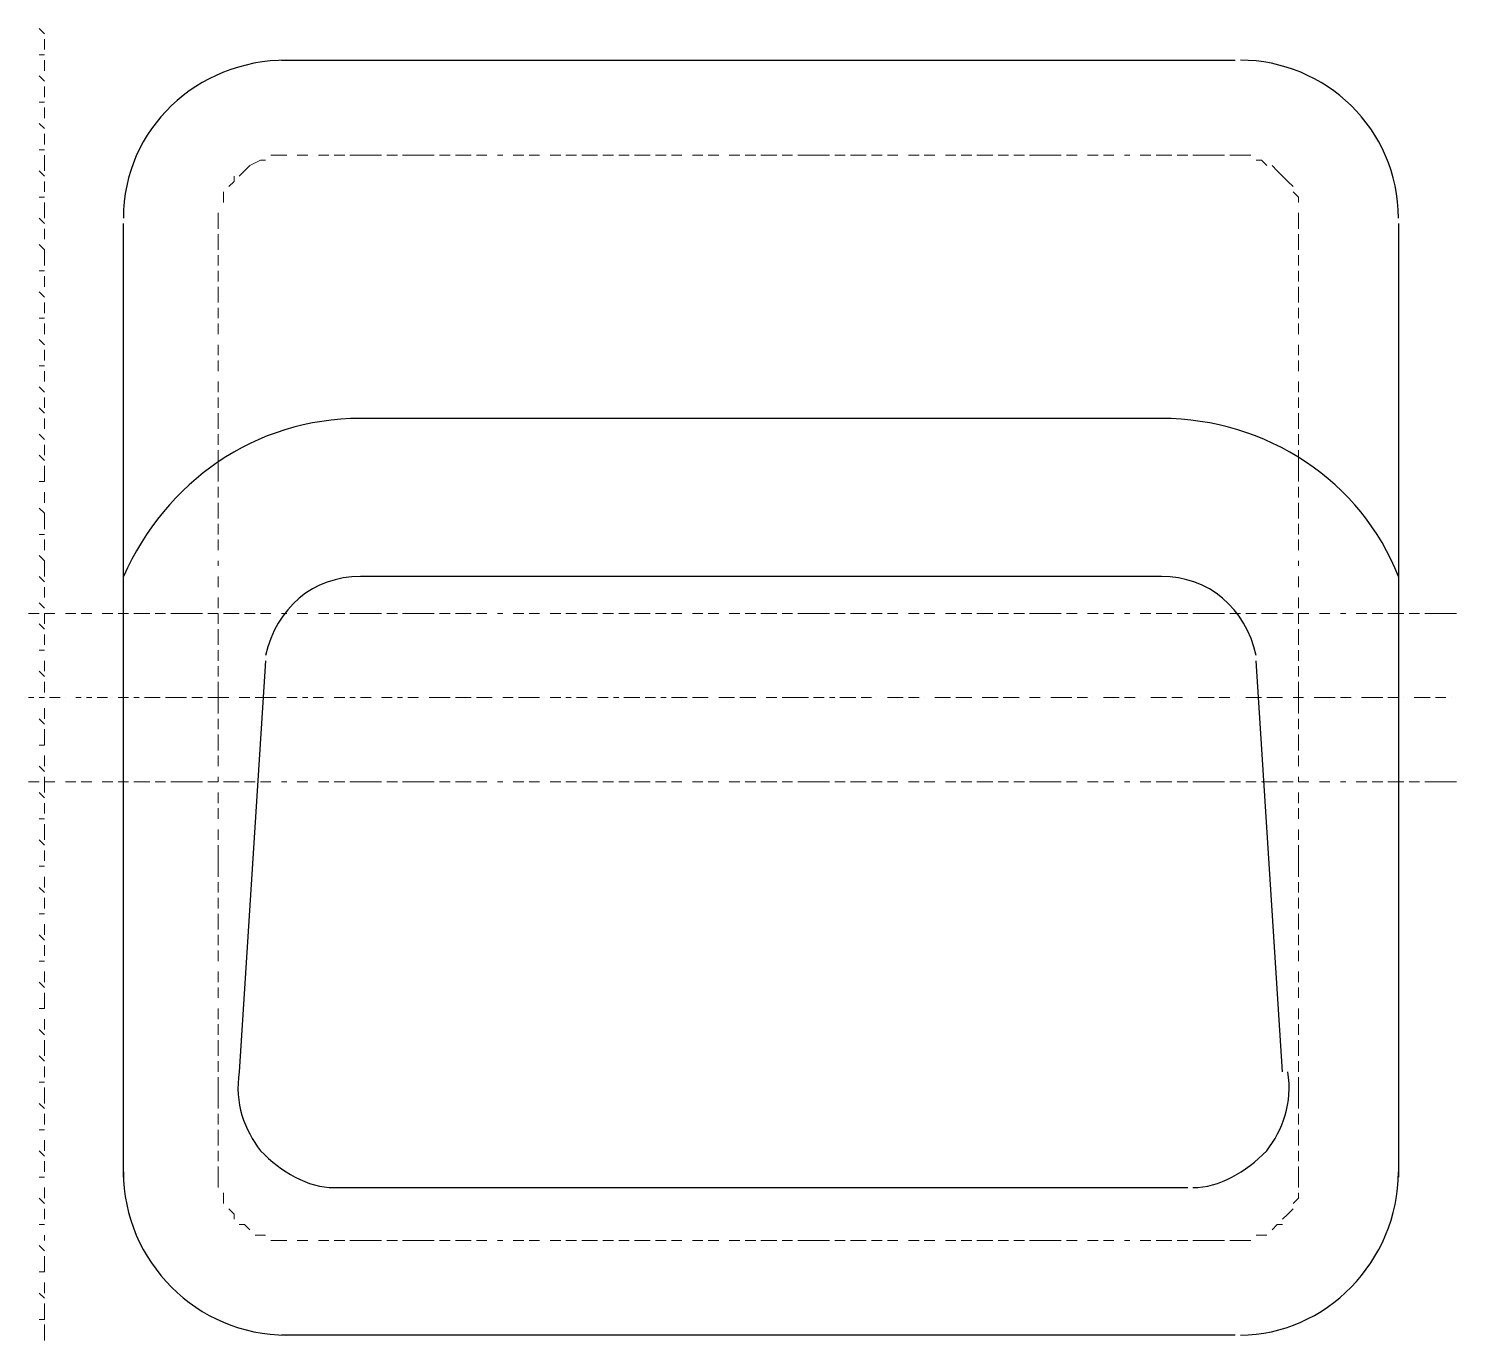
# Model space of a CAD drawing. Header units: millimetres. Extents: x 2928 to 3112, y 1220 to 1280.
# Drawn here: x 3098.102 to 3098.998, y 1261.583 to 1262.407 of the extents above; entities that cross this region are included whole.
import ezdxf

# ---------------------------------------------------------------- set-up
doc = ezdxf.new("R2010")
doc.units = ezdxf.units.MM

msp = doc.modelspace()

# ---------------------------------------------------------------- linework, layer by layer
at = {"color": 252, "linetype": 'Continuous', "lineweight": 5, "true_color": 0x989898}
for points in [[(3098.11193, 1262.40375), (3098.10862, 1262.40706), (3098.10862, 1262.40706)], [(3098.11193, 1262.40044), (3098.11193, 1262.39383), (3098.11193, 1262.39383)], [(3098.11193, 1262.39052), (3098.10862, 1262.39052), (3098.10862, 1262.39052)], [(3098.11193, 1262.38721), (3098.11193, 1262.3806), (3098.11193, 1262.3806)], [(3098.11193, 1262.37398), (3098.10862, 1262.37729), (3098.10862, 1262.37729)], [(3098.11193, 1262.37067), (3098.11193, 1262.36406), (3098.11193, 1262.36406)], [(3098.11193, 1262.36075), (3098.10862, 1262.36075), (3098.10862, 1262.36075)], [(3098.11193, 1262.35744), (3098.11193, 1262.35082), (3098.11193, 1262.35082)], [(3098.11193, 1262.34421), (3098.10862, 1262.34752), (3098.10862, 1262.34752)], [(3098.11193, 1262.3409), (3098.11193, 1262.33428), (3098.11193, 1262.33428)], [(3098.11193, 1262.33098), (3098.10862, 1262.33098), (3098.10862, 1262.33098)], [(3098.11193, 1262.32767), (3098.11193, 1262.31774), (3098.11193, 1262.31774)], [(3098.26078, 1262.32767), (3098.25417, 1262.32767), (3098.25417, 1262.32767)], [(3098.26078, 1262.32767), (3098.26409, 1262.32767), (3098.26409, 1262.32767)], [(3098.27071, 1262.32767), (3098.27732, 1262.32767), (3098.27732, 1262.32767)], [(3098.28394, 1262.32767), (3098.29056, 1262.32767), (3098.29056, 1262.32767)], [(3098.29386, 1262.32767), (3098.30048, 1262.32767), (3098.30048, 1262.32767)], [(3098.30379, 1262.32767), (3098.31371, 1262.32767), (3098.31371, 1262.32767)], [(3098.31371, 1262.32767), (3098.32364, 1262.32767), (3098.32364, 1262.32767)], [(3098.32694, 1262.32767), (3098.33356, 1262.32767), (3098.33356, 1262.32767)], [(3098.33687, 1262.32767), (3098.34679, 1262.32767), (3098.34679, 1262.32767)], [(3098.34679, 1262.32767), (3098.35672, 1262.32767), (3098.35672, 1262.32767)], [(3098.36002, 1262.32767), (3098.36664, 1262.32767), (3098.36664, 1262.32767)], [(3098.36995, 1262.32767), (3098.37987, 1262.32767), (3098.37987, 1262.32767)], [(3098.38318, 1262.32767), (3098.3898, 1262.32767), (3098.3898, 1262.32767)], [(3098.39641, 1262.32767), (3098.39972, 1262.32767), (3098.39972, 1262.32767)], [(3098.40634, 1262.32767), (3098.41295, 1262.32767), (3098.41295, 1262.32767)], [(3098.41626, 1262.32767), (3098.42288, 1262.32767), (3098.42288, 1262.32767)], [(3098.42949, 1262.32767), (3098.43611, 1262.32767), (3098.43611, 1262.32767)], [(3098.43942, 1262.32767), (3098.44603, 1262.32767), (3098.44603, 1262.32767)], [(3098.44934, 1262.32767), (3098.45926, 1262.32767), (3098.45926, 1262.32767)], [(3098.46257, 1262.32767), (3098.46919, 1262.32767), (3098.46919, 1262.32767)], [(3098.4725, 1262.32767), (3098.47911, 1262.32767), (3098.47911, 1262.32767)], [(3098.48242, 1262.32767), (3098.49234, 1262.32767), (3098.49234, 1262.32767)], [(3098.49565, 1262.32767), (3098.50227, 1262.32767), (3098.50227, 1262.32767)], [(3098.50557, 1262.32767), (3098.51219, 1262.32767), (3098.51219, 1262.32767)], [(3098.51881, 1262.32767), (3098.52542, 1262.32767), (3098.52542, 1262.32767)], [(3098.52873, 1262.32767), (3098.53535, 1262.32767), (3098.53535, 1262.32767)], [(3098.54196, 1262.32767), (3098.54858, 1262.32767), (3098.54858, 1262.32767)], [(3098.55189, 1262.32767), (3098.5585, 1262.32767), (3098.5585, 1262.32767)], [(3098.56181, 1262.32767), (3098.57173, 1262.32767), (3098.57173, 1262.32767)], [(3098.57504, 1262.32767), (3098.58166, 1262.32767), (3098.58166, 1262.32767)], [(3098.58497, 1262.32767), (3098.59489, 1262.32767), (3098.59489, 1262.32767)], [(3098.59489, 1262.32767), (3098.60481, 1262.32767), (3098.60481, 1262.32767)], [(3098.60812, 1262.32767), (3098.61474, 1262.32767), (3098.61474, 1262.32767)], [(3098.61805, 1262.32767), (3098.62797, 1262.32767), (3098.62797, 1262.32767)], [(3098.63128, 1262.32767), (3098.63789, 1262.32767), (3098.63789, 1262.32767)], [(3098.6412, 1262.32767), (3098.64782, 1262.32767), (3098.64782, 1262.32767)], [(3098.65443, 1262.32767), (3098.66105, 1262.32767), (3098.66105, 1262.32767)], [(3098.66436, 1262.32767), (3098.67097, 1262.32767), (3098.67097, 1262.32767)], [(3098.67759, 1262.32767), (3098.68421, 1262.32767), (3098.68421, 1262.32767)], [(3098.68751, 1262.32767), (3098.69413, 1262.32767), (3098.69413, 1262.32767)], [(3098.69744, 1262.32767), (3098.70736, 1262.32767), (3098.70736, 1262.32767)], [(3098.71067, 1262.32767), (3098.71729, 1262.32767), (3098.71729, 1262.32767)], [(3098.72059, 1262.32767), (3098.72721, 1262.32767), (3098.72721, 1262.32767)], [(3098.73052, 1262.32767), (3098.74044, 1262.32767), (3098.74044, 1262.32767)], [(3098.74044, 1262.32767), (3098.75037, 1262.32767), (3098.75037, 1262.32767)], [(3098.75367, 1262.32767), (3098.76029, 1262.32767), (3098.76029, 1262.32767)], [(3098.76691, 1262.32767), (3098.77352, 1262.32767), (3098.77352, 1262.32767)], [(3098.77683, 1262.32767), (3098.78344, 1262.32767), (3098.78344, 1262.32767)], [(3098.79006, 1262.32767), (3098.79337, 1262.32767), (3098.79337, 1262.32767)], [(3098.79998, 1262.32767), (3098.8066, 1262.32767), (3098.8066, 1262.32767)], [(3098.80991, 1262.32767), (3098.81983, 1262.32767), (3098.81983, 1262.32767)], [(3098.82314, 1262.32767), (3098.82976, 1262.32767), (3098.82976, 1262.32767)], [(3098.83306, 1262.32767), (3098.84299, 1262.32767), (3098.84299, 1262.32767)], [(3098.84299, 1262.32767), (3098.85291, 1262.32767), (3098.85291, 1262.32767)], [(3098.85622, 1262.32767), (3098.85953, 1262.32767), (3098.85953, 1262.32767)], [(3098.86945, 1262.32767), (3098.85953, 1262.32767), (3098.85953, 1262.32767)], [(3098.11193, 1262.31444), (3098.10862, 1262.31774), (3098.10862, 1262.31774)], [(3098.24094, 1262.32105), (3098.23763, 1262.31774), (3098.23432, 1262.31444)], [(3098.25086, 1262.32436), (3098.24755, 1262.32436), (3098.24094, 1262.32105)], [(3098.87938, 1262.32105), (3098.87607, 1262.32436), (3098.87276, 1262.32436)], [(3098.8893, 1262.31444), (3098.88599, 1262.31774), (3098.88268, 1262.32105)], [(3098.11193, 1262.31113), (3098.11193, 1262.30451), (3098.11193, 1262.30451)], [(3098.23101, 1262.31444), (3098.23101, 1262.31113), (3098.2277, 1262.30782)], [(3098.89592, 1262.30782), (3098.89261, 1262.31113), (3098.8893, 1262.31444)], [(3098.11193, 1262.3012), (3098.10862, 1262.3012), (3098.10862, 1262.3012)], [(3098.2244, 1262.30451), (3098.2244, 1262.3012), (3098.2244, 1262.2979)], [(3098.89922, 1262.2979), (3098.89922, 1262.3012), (3098.89592, 1262.30451)], [(3098.11193, 1262.2979), (3098.11193, 1262.28797), (3098.11193, 1262.28797)], [(3098.22109, 1262.29128), (3098.22109, 1262.28466), (3098.22109, 1262.28466)], [(3098.89922, 1262.28466), (3098.89922, 1262.29128), (3098.89922, 1262.29128)], [(3098.11193, 1262.28466), (3098.10862, 1262.28797), (3098.10862, 1262.28797)], [(3098.11193, 1262.28136), (3098.11193, 1262.27474), (3098.11193, 1262.27474)], [(3098.22109, 1262.28136), (3098.22109, 1262.28466), (3098.22109, 1262.28466)], [(3098.89922, 1262.28466), (3098.89922, 1262.28136), (3098.89922, 1262.28136)], [(3098.22109, 1262.26812), (3098.22109, 1262.27805), (3098.22109, 1262.27805)], [(3098.89922, 1262.27805), (3098.89922, 1262.26812), (3098.89922, 1262.26812)], [(3098.11193, 1262.26812), (3098.10862, 1262.27143), (3098.10862, 1262.27143)], [(3098.11193, 1262.26812), (3098.11193, 1262.2582), (3098.11193, 1262.2582)], [(3098.22109, 1262.2582), (3098.22109, 1262.26482), (3098.22109, 1262.26482)], [(3098.89922, 1262.26482), (3098.89922, 1262.2582), (3098.89922, 1262.2582)], [(3098.11193, 1262.25489), (3098.10862, 1262.25489), (3098.10862, 1262.25489)], [(3098.22109, 1262.24828), (3098.22109, 1262.25489), (3098.22109, 1262.25489)], [(3098.89922, 1262.25489), (3098.89922, 1262.24828), (3098.89922, 1262.24828)], [(3098.11193, 1262.25158), (3098.11193, 1262.24497), (3098.11193, 1262.24497)], [(3098.22109, 1262.23504), (3098.22109, 1262.24497), (3098.22109, 1262.24497)], [(3098.89922, 1262.24497), (3098.89922, 1262.23504), (3098.89922, 1262.23504)], [(3098.11193, 1262.23835), (3098.10862, 1262.24166), (3098.10862, 1262.24166)], [(3098.11193, 1262.23504), (3098.11193, 1262.22843), (3098.11193, 1262.22843)], [(3098.22109, 1262.22512), (3098.22109, 1262.23174), (3098.22109, 1262.23174)], [(3098.89922, 1262.23174), (3098.89922, 1262.22512), (3098.89922, 1262.22512)], [(3098.11193, 1262.22512), (3098.10862, 1262.22512), (3098.10862, 1262.22512)], [(3098.11193, 1262.22181), (3098.11193, 1262.2152), (3098.11193, 1262.2152)], [(3098.22109, 1262.2152), (3098.22109, 1262.22181), (3098.22109, 1262.22181)], [(3098.89922, 1262.22181), (3098.89922, 1262.2152), (3098.89922, 1262.2152)], [(3098.11193, 1262.20858), (3098.10862, 1262.21189), (3098.10862, 1262.21189)], [(3098.11193, 1262.20527), (3098.11193, 1262.19866), (3098.11193, 1262.19866)], [(3098.22109, 1262.20197), (3098.22109, 1262.20858), (3098.22109, 1262.20858)], [(3098.89922, 1262.20858), (3098.89922, 1262.20197), (3098.89922, 1262.20197)], [(3098.11193, 1262.19535), (3098.10862, 1262.19535), (3098.10862, 1262.19535)], [(3098.11193, 1262.19204), (3098.11193, 1262.18543), (3098.11193, 1262.18543)], [(3098.22109, 1262.19204), (3098.22109, 1262.19866), (3098.22109, 1262.19866)], [(3098.89922, 1262.19866), (3098.89922, 1262.19204), (3098.89922, 1262.19204)], [(3098.22109, 1262.17881), (3098.22109, 1262.18543), (3098.22109, 1262.18543)], [(3098.89922, 1262.18543), (3098.89922, 1262.17881), (3098.89922, 1262.17881)], [(3098.11193, 1262.17881), (3098.10862, 1262.18212), (3098.10862, 1262.18212)], [(3098.11193, 1262.1755), (3098.11193, 1262.16889), (3098.11193, 1262.16889)], [(3098.22109, 1262.16889), (3098.22109, 1262.1755), (3098.22109, 1262.1755)], [(3098.89922, 1262.1755), (3098.89922, 1262.16889), (3098.89922, 1262.16889)], [(3098.11193, 1262.16558), (3098.10862, 1262.16889), (3098.10862, 1262.16889)], [(3098.22109, 1262.15565), (3098.22109, 1262.16558), (3098.22109, 1262.16558)], [(3098.89922, 1262.16558), (3098.89922, 1262.15565), (3098.89922, 1262.15565)], [(3098.11193, 1262.16227), (3098.11193, 1262.15565), (3098.11193, 1262.15565)], [(3098.11193, 1262.14904), (3098.10862, 1262.15235), (3098.10862, 1262.15235)], [(3098.22109, 1262.14573), (3098.22109, 1262.15235), (3098.22109, 1262.15235)], [(3098.89922, 1262.15235), (3098.89922, 1262.14573), (3098.89922, 1262.14573)], [(3098.11193, 1262.13581), (3098.10862, 1262.13911), (3098.10862, 1262.13911)], [(3098.11193, 1262.14573), (3098.11193, 1262.13911), (3098.11193, 1262.13911)], [(3098.22109, 1262.1325), (3098.22109, 1262.14242), (3098.22109, 1262.14242)], [(3098.89922, 1262.14242), (3098.89922, 1262.1325), (3098.89922, 1262.1325)], [(3098.11193, 1262.1325), (3098.11193, 1262.12257), (3098.11193, 1262.12257)], [(3098.22109, 1262.12257), (3098.22109, 1262.1325), (3098.22109, 1262.1325)], [(3098.89922, 1262.1325), (3098.89922, 1262.12257), (3098.89922, 1262.12257)], [(3098.11193, 1262.12257), (3098.10862, 1262.12257), (3098.10862, 1262.12257)], [(3098.11193, 1262.11596), (3098.11193, 1262.10934), (3098.11193, 1262.10934)], [(3098.22109, 1262.11265), (3098.22109, 1262.11927), (3098.22109, 1262.11927)], [(3098.89922, 1262.11927), (3098.89922, 1262.11265), (3098.89922, 1262.11265)], [(3098.11193, 1262.10273), (3098.10862, 1262.10603), (3098.10862, 1262.10603)], [(3098.11193, 1262.10273), (3098.11193, 1262.0928), (3098.11193, 1262.0928)], [(3098.22109, 1262.09942), (3098.22109, 1262.10934), (3098.22109, 1262.10934)], [(3098.89922, 1262.10934), (3098.89922, 1262.09942), (3098.89922, 1262.09942)], [(3098.22109, 1262.08949), (3098.22109, 1262.09611), (3098.22109, 1262.09611)], [(3098.89922, 1262.09611), (3098.89922, 1262.08949), (3098.89922, 1262.08949)], [(3098.11193, 1262.08949), (3098.10862, 1262.08949), (3098.10862, 1262.08949)], [(3098.11193, 1262.08619), (3098.11193, 1262.07957), (3098.11193, 1262.07957)], [(3098.22109, 1262.07957), (3098.22109, 1262.08619), (3098.22109, 1262.08619)], [(3098.89922, 1262.08619), (3098.89922, 1262.07957), (3098.89922, 1262.07957)], [(3098.11193, 1262.07295), (3098.10862, 1262.07626), (3098.10862, 1262.07626)], [(3098.11193, 1262.07295), (3098.11193, 1262.06303), (3098.11193, 1262.06303)], [(3098.22109, 1262.06965), (3098.22109, 1262.07295), (3098.22109, 1262.07295)], [(3098.89922, 1262.07295), (3098.89922, 1262.06965), (3098.89922, 1262.06965)], [(3098.11193, 1262.05972), (3098.10862, 1262.06303), (3098.10862, 1262.06303)], [(3098.22109, 1262.05641), (3098.22109, 1262.06303), (3098.22109, 1262.06303)], [(3098.89922, 1262.06303), (3098.89922, 1262.05641), (3098.89922, 1262.05641)], [(3098.11193, 1262.05641), (3098.11193, 1262.0498), (3098.11193, 1262.0498)], [(3098.22109, 1262.04318), (3098.22109, 1262.0498), (3098.22109, 1262.0498)], [(3098.89922, 1262.0498), (3098.89922, 1262.04318), (3098.89922, 1262.04318)], [(3098.10862, 1262.03987), (3098.102, 1262.03987), (3098.102, 1262.03987)], [(3098.11193, 1262.04318), (3098.10862, 1262.04649), (3098.10862, 1262.04649)], [(3098.11854, 1262.03987), (3098.11193, 1262.03987), (3098.11193, 1262.03987)], [(3098.11193, 1262.03987), (3098.11193, 1262.03326), (3098.11193, 1262.03326)], [(3098.13177, 1262.03987), (3098.12516, 1262.03987), (3098.12516, 1262.03987)], [(3098.1417, 1262.03987), (3098.13508, 1262.03987), (3098.13508, 1262.03987)], [(3098.15493, 1262.03987), (3098.14831, 1262.03987), (3098.14831, 1262.03987)], [(3098.16485, 1262.03987), (3098.15824, 1262.03987), (3098.15824, 1262.03987)], [(3098.17809, 1262.03987), (3098.16816, 1262.03987), (3098.16816, 1262.03987)], [(3098.18801, 1262.03987), (3098.18139, 1262.03987), (3098.18139, 1262.03987)], [(3098.20124, 1262.03987), (3098.19132, 1262.03987), (3098.19132, 1262.03987)], [(3098.21117, 1262.03987), (3098.20124, 1262.03987), (3098.20124, 1262.03987)], [(3098.22109, 1262.03987), (3098.21447, 1262.03987), (3098.21447, 1262.03987)], [(3098.22109, 1262.03326), (3098.22109, 1262.03987), (3098.22109, 1262.03987)], [(3098.23432, 1262.03987), (3098.2244, 1262.03987), (3098.2244, 1262.03987)], [(3098.24424, 1262.03987), (3098.23763, 1262.03987), (3098.23763, 1262.03987)], [(3098.25417, 1262.03987), (3098.24755, 1262.03987), (3098.24755, 1262.03987)], [(3098.26409, 1262.03987), (3098.26078, 1262.03987), (3098.26078, 1262.03987)], [(3098.27732, 1262.03987), (3098.27071, 1262.03987), (3098.27071, 1262.03987)], [(3098.29056, 1262.03987), (3098.28394, 1262.03987), (3098.28394, 1262.03987)], [(3098.30048, 1262.03987), (3098.29386, 1262.03987), (3098.29386, 1262.03987)], [(3098.31371, 1262.03987), (3098.30379, 1262.03987), (3098.30379, 1262.03987)], [(3098.32364, 1262.03987), (3098.31371, 1262.03987), (3098.31371, 1262.03987)], [(3098.33356, 1262.03987), (3098.32694, 1262.03987), (3098.32694, 1262.03987)], [(3098.34679, 1262.03987), (3098.33687, 1262.03987), (3098.33687, 1262.03987)], [(3098.35672, 1262.03987), (3098.34679, 1262.03987), (3098.34679, 1262.03987)], [(3098.36664, 1262.03987), (3098.36002, 1262.03987), (3098.36002, 1262.03987)], [(3098.37987, 1262.03987), (3098.36995, 1262.03987), (3098.36995, 1262.03987)], [(3098.3898, 1262.03987), (3098.38318, 1262.03987), (3098.38318, 1262.03987)], [(3098.39972, 1262.03987), (3098.39641, 1262.03987), (3098.39641, 1262.03987)], [(3098.41295, 1262.03987), (3098.40634, 1262.03987), (3098.40634, 1262.03987)], [(3098.42288, 1262.03987), (3098.41626, 1262.03987), (3098.41626, 1262.03987)], [(3098.43611, 1262.03987), (3098.42949, 1262.03987), (3098.42949, 1262.03987)], [(3098.44603, 1262.03987), (3098.43942, 1262.03987), (3098.43942, 1262.03987)], [(3098.45926, 1262.03987), (3098.44934, 1262.03987), (3098.44934, 1262.03987)], [(3098.46919, 1262.03987), (3098.46257, 1262.03987), (3098.46257, 1262.03987)], [(3098.47911, 1262.03987), (3098.4725, 1262.03987), (3098.4725, 1262.03987)], [(3098.49234, 1262.03987), (3098.48242, 1262.03987), (3098.48242, 1262.03987)], [(3098.50227, 1262.03987), (3098.49565, 1262.03987), (3098.49565, 1262.03987)], [(3098.51219, 1262.03987), (3098.50557, 1262.03987), (3098.50557, 1262.03987)], [(3098.52542, 1262.03987), (3098.51881, 1262.03987), (3098.51881, 1262.03987)], [(3098.53535, 1262.03987), (3098.52873, 1262.03987), (3098.52873, 1262.03987)], [(3098.54858, 1262.03987), (3098.54196, 1262.03987), (3098.54196, 1262.03987)], [(3098.5585, 1262.03987), (3098.55189, 1262.03987), (3098.55189, 1262.03987)], [(3098.57173, 1262.03987), (3098.56181, 1262.03987), (3098.56181, 1262.03987)], [(3098.58166, 1262.03987), (3098.57504, 1262.03987), (3098.57504, 1262.03987)], [(3098.59489, 1262.03987), (3098.58497, 1262.03987), (3098.58497, 1262.03987)], [(3098.60481, 1262.03987), (3098.59489, 1262.03987), (3098.59489, 1262.03987)], [(3098.61474, 1262.03987), (3098.60812, 1262.03987), (3098.60812, 1262.03987)], [(3098.62797, 1262.03987), (3098.61805, 1262.03987), (3098.61805, 1262.03987)], [(3098.63789, 1262.03987), (3098.63128, 1262.03987), (3098.63128, 1262.03987)], [(3098.64782, 1262.03987), (3098.6412, 1262.03987), (3098.6412, 1262.03987)], [(3098.66105, 1262.03987), (3098.65443, 1262.03987), (3098.65443, 1262.03987)], [(3098.67097, 1262.03987), (3098.66436, 1262.03987), (3098.66436, 1262.03987)], [(3098.68421, 1262.03987), (3098.67759, 1262.03987), (3098.67759, 1262.03987)], [(3098.69413, 1262.03987), (3098.68751, 1262.03987), (3098.68751, 1262.03987)], [(3098.70736, 1262.03987), (3098.69744, 1262.03987), (3098.69744, 1262.03987)], [(3098.71729, 1262.03987), (3098.71067, 1262.03987), (3098.71067, 1262.03987)], [(3098.72721, 1262.03987), (3098.72059, 1262.03987), (3098.72059, 1262.03987)], [(3098.74044, 1262.03987), (3098.73052, 1262.03987), (3098.73052, 1262.03987)], [(3098.75037, 1262.03987), (3098.74044, 1262.03987), (3098.74044, 1262.03987)], [(3098.76029, 1262.03987), (3098.75367, 1262.03987), (3098.75367, 1262.03987)], [(3098.77352, 1262.03987), (3098.76691, 1262.03987), (3098.76691, 1262.03987)], [(3098.78344, 1262.03987), (3098.77683, 1262.03987), (3098.77683, 1262.03987)], [(3098.79337, 1262.03987), (3098.79006, 1262.03987), (3098.79006, 1262.03987)], [(3098.8066, 1262.03987), (3098.79998, 1262.03987), (3098.79998, 1262.03987)], [(3098.81983, 1262.03987), (3098.80991, 1262.03987), (3098.80991, 1262.03987)], [(3098.82976, 1262.03987), (3098.82314, 1262.03987), (3098.82314, 1262.03987)], [(3098.84299, 1262.03987), (3098.83306, 1262.03987), (3098.83306, 1262.03987)], [(3098.85291, 1262.03987), (3098.84299, 1262.03987), (3098.84299, 1262.03987)], [(3098.86284, 1262.03987), (3098.85622, 1262.03987), (3098.85622, 1262.03987)], [(3098.87276, 1262.03987), (3098.86614, 1262.03987), (3098.86614, 1262.03987)], [(3098.88599, 1262.03987), (3098.87607, 1262.03987), (3098.87607, 1262.03987)], [(3098.89592, 1262.03987), (3098.8893, 1262.03987), (3098.8893, 1262.03987)], [(3098.90584, 1262.03987), (3098.89922, 1262.03987), (3098.89922, 1262.03987)], [(3098.89922, 1262.03987), (3098.89922, 1262.03326), (3098.89922, 1262.03326)], [(3098.91907, 1262.03987), (3098.91246, 1262.03987), (3098.91246, 1262.03987)], [(3098.929, 1262.03987), (3098.92569, 1262.03987), (3098.92569, 1262.03987)], [(3098.94223, 1262.03987), (3098.93561, 1262.03987), (3098.93561, 1262.03987)], [(3098.95215, 1262.03987), (3098.94554, 1262.03987), (3098.94554, 1262.03987)], [(3098.96538, 1262.03987), (3098.95546, 1262.03987), (3098.95546, 1262.03987)], [(3098.97531, 1262.03987), (3098.96869, 1262.03987), (3098.96869, 1262.03987)], [(3098.98854, 1262.03987), (3098.97862, 1262.03987), (3098.97862, 1262.03987)], [(3098.99846, 1262.03987), (3098.98854, 1262.03987), (3098.98854, 1262.03987)], [(3098.11193, 1262.02995), (3098.10862, 1262.03326), (3098.10862, 1262.03326)], [(3098.22109, 1262.02003), (3098.22109, 1262.02995), (3098.22109, 1262.02995)], [(3098.89922, 1262.02995), (3098.89922, 1262.02003), (3098.89922, 1262.02003)], [(3098.11193, 1262.02664), (3098.11193, 1262.02003), (3098.11193, 1262.02003)], [(3098.11193, 1262.01672), (3098.10862, 1262.01672), (3098.10862, 1262.01672)], [(3098.22109, 1262.0101), (3098.22109, 1262.01672), (3098.22109, 1262.01672)], [(3098.89922, 1262.01672), (3098.89922, 1262.0101), (3098.89922, 1262.0101)], [(3098.11193, 1262.00018), (3098.10862, 1262.00349), (3098.10862, 1262.00349)], [(3098.11193, 1262.0101), (3098.11193, 1262.00349), (3098.11193, 1262.00349)], [(3098.22109, 1262.00018), (3098.22109, 1262.00679), (3098.22109, 1262.00679)], [(3098.89922, 1262.00679), (3098.89922, 1262.00018), (3098.89922, 1262.00018)], [(3098.11193, 1261.99687), (3098.11193, 1261.99025), (3098.11193, 1261.99025)], [(3098.22109, 1261.98695), (3098.22109, 1261.99687), (3098.22109, 1261.99687)], [(3098.89922, 1261.99687), (3098.89922, 1261.98695), (3098.89922, 1261.98695)], [(3098.10531, 1261.98695), (3098.102, 1261.98695), (3098.102, 1261.98695)], [(3098.11193, 1261.98695), (3098.10862, 1261.98695), (3098.10862, 1261.98695)], [(3098.11193, 1261.98695), (3098.10862, 1261.98695), (3098.10862, 1261.98695)], [(3098.12185, 1261.98695), (3098.11523, 1261.98695), (3098.11523, 1261.98695)], [(3098.13508, 1261.98695), (3098.13177, 1261.98695), (3098.13177, 1261.98695)], [(3098.1417, 1261.98695), (3098.13839, 1261.98695), (3098.13839, 1261.98695)], [(3098.15162, 1261.98695), (3098.14501, 1261.98695), (3098.14501, 1261.98695)], [(3098.16485, 1261.98695), (3098.15824, 1261.98695), (3098.15824, 1261.98695)], [(3098.17147, 1261.98695), (3098.16816, 1261.98695), (3098.16816, 1261.98695)], [(3098.1847, 1261.98695), (3098.17478, 1261.98695), (3098.17478, 1261.98695)], [(3098.19793, 1261.98695), (3098.18801, 1261.98695), (3098.18801, 1261.98695)], [(3098.20124, 1261.98695), (3098.19793, 1261.98695), (3098.19793, 1261.98695)], [(3098.21117, 1261.98695), (3098.20455, 1261.98695), (3098.20455, 1261.98695)], [(3098.21778, 1261.98695), (3098.21447, 1261.98695), (3098.21447, 1261.98695)], [(3098.2277, 1261.98695), (3098.21778, 1261.98695), (3098.21778, 1261.98695)], [(3098.22109, 1261.97702), (3098.22109, 1261.98695), (3098.22109, 1261.98695)], [(3098.24094, 1261.98695), (3098.23432, 1261.98695), (3098.23432, 1261.98695)], [(3098.24755, 1261.98695), (3098.24424, 1261.98695), (3098.24424, 1261.98695)], [(3098.25748, 1261.98695), (3098.24755, 1261.98695), (3098.24755, 1261.98695)], [(3098.27071, 1261.98695), (3098.26409, 1261.98695), (3098.26409, 1261.98695)], [(3098.27732, 1261.98695), (3098.27402, 1261.98695), (3098.27402, 1261.98695)], [(3098.28725, 1261.98695), (3098.28063, 1261.98695), (3098.28063, 1261.98695)], [(3098.30048, 1261.98695), (3098.29386, 1261.98695), (3098.29386, 1261.98695)], [(3098.3071, 1261.98695), (3098.30379, 1261.98695), (3098.30379, 1261.98695)], [(3098.31702, 1261.98695), (3098.3104, 1261.98695), (3098.3104, 1261.98695)], [(3098.33025, 1261.98695), (3098.32364, 1261.98695), (3098.32364, 1261.98695)], [(3098.33687, 1261.98695), (3098.33356, 1261.98695), (3098.33356, 1261.98695)], [(3098.34679, 1261.98695), (3098.34018, 1261.98695), (3098.34018, 1261.98695)], [(3098.36333, 1261.98695), (3098.35341, 1261.98695), (3098.35341, 1261.98695)], [(3098.36664, 1261.98695), (3098.36333, 1261.98695), (3098.36333, 1261.98695)], [(3098.37656, 1261.98695), (3098.36995, 1261.98695), (3098.36995, 1261.98695)], [(3098.37987, 1261.98695), (3098.37656, 1261.98695), (3098.37656, 1261.98695)], [(3098.3931, 1261.98695), (3098.38318, 1261.98695), (3098.38318, 1261.98695)], [(3098.40634, 1261.98695), (3098.39972, 1261.98695), (3098.39972, 1261.98695)], [(3098.41295, 1261.98695), (3098.40964, 1261.98695), (3098.40964, 1261.98695)], [(3098.42288, 1261.98695), (3098.41295, 1261.98695), (3098.41295, 1261.98695)], [(3098.43611, 1261.98695), (3098.42949, 1261.98695), (3098.42949, 1261.98695)], [(3098.44272, 1261.98695), (3098.43942, 1261.98695), (3098.43942, 1261.98695)], [(3098.45265, 1261.98695), (3098.44603, 1261.98695), (3098.44603, 1261.98695)], [(3098.46588, 1261.98695), (3098.45926, 1261.98695), (3098.45926, 1261.98695)], [(3098.4725, 1261.98695), (3098.46919, 1261.98695), (3098.46919, 1261.98695)], [(3098.48242, 1261.98695), (3098.4758, 1261.98695), (3098.4758, 1261.98695)], [(3098.48573, 1261.98695), (3098.48242, 1261.98695), (3098.48242, 1261.98695)], [(3098.49565, 1261.98695), (3098.48904, 1261.98695), (3098.48904, 1261.98695)], [(3098.50227, 1261.98695), (3098.49896, 1261.98695), (3098.49896, 1261.98695)], [(3098.51219, 1261.98695), (3098.50557, 1261.98695), (3098.50557, 1261.98695)], [(3098.5155, 1261.98695), (3098.51219, 1261.98695), (3098.51219, 1261.98695)], [(3098.52873, 1261.98695), (3098.51881, 1261.98695), (3098.51881, 1261.98695)], [(3098.54196, 1261.98695), (3098.53535, 1261.98695), (3098.53535, 1261.98695)], [(3098.54527, 1261.98695), (3098.54196, 1261.98695), (3098.54196, 1261.98695)], [(3098.5585, 1261.98695), (3098.54858, 1261.98695), (3098.54858, 1261.98695)], [(3098.57173, 1261.98695), (3098.56512, 1261.98695), (3098.56512, 1261.98695)], [(3098.57835, 1261.98695), (3098.57504, 1261.98695), (3098.57504, 1261.98695)], [(3098.58827, 1261.98695), (3098.57835, 1261.98695), (3098.57835, 1261.98695)], [(3098.59158, 1261.98695), (3098.58827, 1261.98695), (3098.58827, 1261.98695)], [(3098.60151, 1261.98695), (3098.59489, 1261.98695), (3098.59489, 1261.98695)], [(3098.60812, 1261.98695), (3098.60481, 1261.98695), (3098.60481, 1261.98695)], [(3098.61805, 1261.98695), (3098.61143, 1261.98695), (3098.61143, 1261.98695)], [(3098.62135, 1261.98695), (3098.61805, 1261.98695), (3098.61805, 1261.98695)], [(3098.63128, 1261.98695), (3098.62466, 1261.98695), (3098.62466, 1261.98695)], [(3098.64782, 1261.98695), (3098.6412, 1261.98695), (3098.6412, 1261.98695)], [(3098.65113, 1261.98695), (3098.64782, 1261.98695), (3098.64782, 1261.98695)], [(3098.66105, 1261.98695), (3098.65443, 1261.98695), (3098.65443, 1261.98695)], [(3098.67759, 1261.98695), (3098.67097, 1261.98695), (3098.67097, 1261.98695)], [(3098.6809, 1261.98695), (3098.67759, 1261.98695), (3098.67759, 1261.98695)], [(3098.69413, 1261.98695), (3098.68421, 1261.98695), (3098.68421, 1261.98695)], [(3098.70736, 1261.98695), (3098.70075, 1261.98695), (3098.70075, 1261.98695)], [(3098.71067, 1261.98695), (3098.70736, 1261.98695), (3098.70736, 1261.98695)], [(3098.7239, 1261.98695), (3098.71398, 1261.98695), (3098.71398, 1261.98695)], [(3098.73713, 1261.98695), (3098.73052, 1261.98695), (3098.73052, 1261.98695)], [(3098.75367, 1261.98695), (3098.74375, 1261.98695), (3098.74375, 1261.98695)], [(3098.75698, 1261.98695), (3098.75367, 1261.98695), (3098.75367, 1261.98695)], [(3098.76691, 1261.98695), (3098.76029, 1261.98695), (3098.76029, 1261.98695)], [(3098.78344, 1261.98695), (3098.77683, 1261.98695), (3098.77683, 1261.98695)], [(3098.78675, 1261.98695), (3098.78344, 1261.98695), (3098.78344, 1261.98695)], [(3098.79668, 1261.98695), (3098.79006, 1261.98695), (3098.79006, 1261.98695)], [(3098.81322, 1261.98695), (3098.8066, 1261.98695), (3098.8066, 1261.98695)], [(3098.81652, 1261.98695), (3098.81322, 1261.98695), (3098.81322, 1261.98695)], [(3098.82645, 1261.98695), (3098.81983, 1261.98695), (3098.81983, 1261.98695)], [(3098.84299, 1261.98695), (3098.83637, 1261.98695), (3098.83637, 1261.98695)], [(3098.8463, 1261.98695), (3098.84299, 1261.98695), (3098.84299, 1261.98695)], [(3098.85622, 1261.98695), (3098.8496, 1261.98695), (3098.8496, 1261.98695)], [(3098.87276, 1261.98695), (3098.86614, 1261.98695), (3098.86614, 1261.98695)], [(3098.87607, 1261.98695), (3098.87276, 1261.98695), (3098.87276, 1261.98695)], [(3098.8893, 1261.98695), (3098.87938, 1261.98695), (3098.87938, 1261.98695)], [(3098.90253, 1261.98695), (3098.89592, 1261.98695), (3098.89592, 1261.98695)], [(3098.89922, 1261.98695), (3098.89922, 1261.97702), (3098.89922, 1261.97702)], [(3098.91907, 1261.98695), (3098.90915, 1261.98695), (3098.90915, 1261.98695)], [(3098.92238, 1261.98695), (3098.91907, 1261.98695), (3098.91907, 1261.98695)], [(3098.9323, 1261.98695), (3098.92569, 1261.98695), (3098.92569, 1261.98695)], [(3098.94884, 1261.98695), (3098.93892, 1261.98695), (3098.93892, 1261.98695)], [(3098.95215, 1261.98695), (3098.94884, 1261.98695), (3098.94884, 1261.98695)], [(3098.96208, 1261.98695), (3098.95546, 1261.98695), (3098.95546, 1261.98695)], [(3098.97862, 1261.98695), (3098.972, 1261.98695), (3098.972, 1261.98695)], [(3098.98192, 1261.98695), (3098.97862, 1261.98695), (3098.97862, 1261.98695)], [(3098.99185, 1261.98695), (3098.98523, 1261.98695), (3098.98523, 1261.98695)], [(3098.11193, 1261.98033), (3098.11193, 1261.97371), (3098.11193, 1261.97371)], [(3098.11193, 1261.97041), (3098.10862, 1261.97371), (3098.10862, 1261.97371)], [(3098.11193, 1261.9671), (3098.11193, 1261.95717), (3098.11193, 1261.95717)], [(3098.22109, 1261.9671), (3098.22109, 1261.97371), (3098.22109, 1261.97371)], [(3098.89922, 1261.97371), (3098.89922, 1261.9671), (3098.89922, 1261.9671)], [(3098.22109, 1261.95387), (3098.22109, 1261.96379), (3098.22109, 1261.96379)], [(3098.89922, 1261.96379), (3098.89922, 1261.95387), (3098.89922, 1261.95387)], [(3098.11193, 1261.95717), (3098.10862, 1261.95717), (3098.10862, 1261.95717)], [(3098.11193, 1261.95056), (3098.11193, 1261.94394), (3098.11193, 1261.94394)], [(3098.22109, 1261.94394), (3098.22109, 1261.95056), (3098.22109, 1261.95056)], [(3098.89922, 1261.95056), (3098.89922, 1261.94394), (3098.89922, 1261.94394)], [(3098.11193, 1261.94063), (3098.10862, 1261.94394), (3098.10862, 1261.94394)], [(3098.10862, 1261.93402), (3098.102, 1261.93402), (3098.102, 1261.93402)], [(3098.11193, 1261.93733), (3098.11193, 1261.9274), (3098.11193, 1261.9274)], [(3098.11854, 1261.93402), (3098.11193, 1261.93402), (3098.11193, 1261.93402)], [(3098.13177, 1261.93402), (3098.12516, 1261.93402), (3098.12516, 1261.93402)], [(3098.1417, 1261.93402), (3098.13508, 1261.93402), (3098.13508, 1261.93402)], [(3098.15493, 1261.93402), (3098.14831, 1261.93402), (3098.14831, 1261.93402)], [(3098.16485, 1261.93402), (3098.15824, 1261.93402), (3098.15824, 1261.93402)], [(3098.17809, 1261.93402), (3098.16816, 1261.93402), (3098.16816, 1261.93402)], [(3098.18801, 1261.93402), (3098.18139, 1261.93402), (3098.18139, 1261.93402)], [(3098.20124, 1261.93402), (3098.19132, 1261.93402), (3098.19132, 1261.93402)], [(3098.21117, 1261.93402), (3098.20124, 1261.93402), (3098.20124, 1261.93402)], [(3098.22109, 1261.93402), (3098.21447, 1261.93402), (3098.21447, 1261.93402)], [(3098.22109, 1261.93402), (3098.22109, 1261.93733), (3098.22109, 1261.93733)], [(3098.23432, 1261.93402), (3098.2244, 1261.93402), (3098.2244, 1261.93402)], [(3098.24424, 1261.93402), (3098.23763, 1261.93402), (3098.23763, 1261.93402)], [(3098.25417, 1261.93402), (3098.24755, 1261.93402), (3098.24755, 1261.93402)], [(3098.26409, 1261.93402), (3098.26078, 1261.93402), (3098.26078, 1261.93402)], [(3098.27732, 1261.93402), (3098.27071, 1261.93402), (3098.27071, 1261.93402)], [(3098.29056, 1261.93402), (3098.28394, 1261.93402), (3098.28394, 1261.93402)], [(3098.30048, 1261.93402), (3098.29386, 1261.93402), (3098.29386, 1261.93402)], [(3098.31371, 1261.93402), (3098.30379, 1261.93402), (3098.30379, 1261.93402)], [(3098.32364, 1261.93402), (3098.31371, 1261.93402), (3098.31371, 1261.93402)], [(3098.33356, 1261.93402), (3098.32694, 1261.93402), (3098.32694, 1261.93402)], [(3098.34679, 1261.93402), (3098.33687, 1261.93402), (3098.33687, 1261.93402)], [(3098.35672, 1261.93402), (3098.34679, 1261.93402), (3098.34679, 1261.93402)], [(3098.36664, 1261.93402), (3098.36002, 1261.93402), (3098.36002, 1261.93402)], [(3098.37987, 1261.93402), (3098.36995, 1261.93402), (3098.36995, 1261.93402)], [(3098.3898, 1261.93402), (3098.38318, 1261.93402), (3098.38318, 1261.93402)], [(3098.39972, 1261.93402), (3098.39641, 1261.93402), (3098.39641, 1261.93402)], [(3098.41295, 1261.93402), (3098.40634, 1261.93402), (3098.40634, 1261.93402)], [(3098.42288, 1261.93402), (3098.41626, 1261.93402), (3098.41626, 1261.93402)], [(3098.43611, 1261.93402), (3098.42949, 1261.93402), (3098.42949, 1261.93402)], [(3098.44603, 1261.93402), (3098.43942, 1261.93402), (3098.43942, 1261.93402)], [(3098.45926, 1261.93402), (3098.44934, 1261.93402), (3098.44934, 1261.93402)], [(3098.46919, 1261.93402), (3098.46257, 1261.93402), (3098.46257, 1261.93402)], [(3098.47911, 1261.93402), (3098.4725, 1261.93402), (3098.4725, 1261.93402)], [(3098.49234, 1261.93402), (3098.48242, 1261.93402), (3098.48242, 1261.93402)], [(3098.50227, 1261.93402), (3098.49565, 1261.93402), (3098.49565, 1261.93402)], [(3098.51219, 1261.93402), (3098.50557, 1261.93402), (3098.50557, 1261.93402)], [(3098.52542, 1261.93402), (3098.51881, 1261.93402), (3098.51881, 1261.93402)], [(3098.53535, 1261.93402), (3098.52873, 1261.93402), (3098.52873, 1261.93402)], [(3098.54858, 1261.93402), (3098.54196, 1261.93402), (3098.54196, 1261.93402)], [(3098.5585, 1261.93402), (3098.55189, 1261.93402), (3098.55189, 1261.93402)], [(3098.57173, 1261.93402), (3098.56181, 1261.93402), (3098.56181, 1261.93402)], [(3098.58166, 1261.93402), (3098.57504, 1261.93402), (3098.57504, 1261.93402)], [(3098.59489, 1261.93402), (3098.58497, 1261.93402), (3098.58497, 1261.93402)], [(3098.60481, 1261.93402), (3098.59489, 1261.93402), (3098.59489, 1261.93402)], [(3098.61474, 1261.93402), (3098.60812, 1261.93402), (3098.60812, 1261.93402)], [(3098.62797, 1261.93402), (3098.61805, 1261.93402), (3098.61805, 1261.93402)], [(3098.63789, 1261.93402), (3098.63128, 1261.93402), (3098.63128, 1261.93402)], [(3098.64782, 1261.93402), (3098.6412, 1261.93402), (3098.6412, 1261.93402)], [(3098.66105, 1261.93402), (3098.65443, 1261.93402), (3098.65443, 1261.93402)], [(3098.67097, 1261.93402), (3098.66436, 1261.93402), (3098.66436, 1261.93402)], [(3098.68421, 1261.93402), (3098.67759, 1261.93402), (3098.67759, 1261.93402)], [(3098.69413, 1261.93402), (3098.68751, 1261.93402), (3098.68751, 1261.93402)], [(3098.70736, 1261.93402), (3098.69744, 1261.93402), (3098.69744, 1261.93402)], [(3098.71729, 1261.93402), (3098.71067, 1261.93402), (3098.71067, 1261.93402)], [(3098.72721, 1261.93402), (3098.72059, 1261.93402), (3098.72059, 1261.93402)], [(3098.74044, 1261.93402), (3098.73052, 1261.93402), (3098.73052, 1261.93402)], [(3098.75037, 1261.93402), (3098.74044, 1261.93402), (3098.74044, 1261.93402)], [(3098.76029, 1261.93402), (3098.75367, 1261.93402), (3098.75367, 1261.93402)], [(3098.77352, 1261.93402), (3098.76691, 1261.93402), (3098.76691, 1261.93402)], [(3098.78344, 1261.93402), (3098.77683, 1261.93402), (3098.77683, 1261.93402)], [(3098.79337, 1261.93402), (3098.79006, 1261.93402), (3098.79006, 1261.93402)], [(3098.8066, 1261.93402), (3098.79998, 1261.93402), (3098.79998, 1261.93402)], [(3098.81983, 1261.93402), (3098.80991, 1261.93402), (3098.80991, 1261.93402)], [(3098.82976, 1261.93402), (3098.82314, 1261.93402), (3098.82314, 1261.93402)], [(3098.84299, 1261.93402), (3098.83306, 1261.93402), (3098.83306, 1261.93402)], [(3098.85291, 1261.93402), (3098.84299, 1261.93402), (3098.84299, 1261.93402)], [(3098.86284, 1261.93402), (3098.85622, 1261.93402), (3098.85622, 1261.93402)], [(3098.87276, 1261.93402), (3098.86614, 1261.93402), (3098.86614, 1261.93402)], [(3098.88599, 1261.93402), (3098.87607, 1261.93402), (3098.87607, 1261.93402)], [(3098.89592, 1261.93402), (3098.8893, 1261.93402), (3098.8893, 1261.93402)], [(3098.89922, 1261.93733), (3098.89922, 1261.93402), (3098.89922, 1261.93402)], [(3098.90584, 1261.93402), (3098.89922, 1261.93402), (3098.89922, 1261.93402)], [(3098.91907, 1261.93402), (3098.91246, 1261.93402), (3098.91246, 1261.93402)], [(3098.929, 1261.93402), (3098.92569, 1261.93402), (3098.92569, 1261.93402)], [(3098.94223, 1261.93402), (3098.93561, 1261.93402), (3098.93561, 1261.93402)], [(3098.95215, 1261.93402), (3098.94554, 1261.93402), (3098.94554, 1261.93402)], [(3098.96538, 1261.93402), (3098.95546, 1261.93402), (3098.95546, 1261.93402)], [(3098.97531, 1261.93402), (3098.96869, 1261.93402), (3098.96869, 1261.93402)], [(3098.98854, 1261.93402), (3098.97862, 1261.93402), (3098.97862, 1261.93402)], [(3098.99846, 1261.93402), (3098.98854, 1261.93402), (3098.98854, 1261.93402)], [(3098.11193, 1261.92409), (3098.10862, 1261.9274), (3098.10862, 1261.9274)], [(3098.22109, 1261.92079), (3098.22109, 1261.9274), (3098.22109, 1261.9274)], [(3098.89922, 1261.9274), (3098.89922, 1261.92079), (3098.89922, 1261.92079)], [(3098.11193, 1261.92079), (3098.11193, 1261.91417), (3098.11193, 1261.91417)], [(3098.22109, 1261.91086), (3098.22109, 1261.91748), (3098.22109, 1261.91748)], [(3098.89922, 1261.91748), (3098.89922, 1261.91086), (3098.89922, 1261.91086)], [(3098.11193, 1261.91086), (3098.10862, 1261.91086), (3098.10862, 1261.91086)], [(3098.11193, 1261.90756), (3098.11193, 1261.89763), (3098.11193, 1261.89763)], [(3098.11193, 1261.89432), (3098.10862, 1261.89763), (3098.10862, 1261.89763)], [(3098.22109, 1261.89763), (3098.22109, 1261.90425), (3098.22109, 1261.90425)], [(3098.89922, 1261.90425), (3098.89922, 1261.89763), (3098.89922, 1261.89763)], [(3098.11193, 1261.89102), (3098.11193, 1261.8844), (3098.11193, 1261.8844)], [(3098.22109, 1261.8844), (3098.22109, 1261.89432), (3098.22109, 1261.89432)], [(3098.89922, 1261.89432), (3098.89922, 1261.8844), (3098.89922, 1261.8844)], [(3098.11193, 1261.88109), (3098.10862, 1261.88109), (3098.10862, 1261.88109)], [(3098.22109, 1261.87448), (3098.22109, 1261.8844), (3098.22109, 1261.8844)], [(3098.89922, 1261.8844), (3098.89922, 1261.87448), (3098.89922, 1261.87448)], [(3098.11193, 1261.87448), (3098.11193, 1261.86786), (3098.11193, 1261.86786)], [(3098.22109, 1261.86455), (3098.22109, 1261.87117), (3098.22109, 1261.87117)], [(3098.89922, 1261.87117), (3098.89922, 1261.86455), (3098.89922, 1261.86455)], [(3098.11193, 1261.86455), (3098.10862, 1261.86786), (3098.10862, 1261.86786)], [(3098.11193, 1261.86124), (3098.11193, 1261.85463), (3098.11193, 1261.85463)], [(3098.22109, 1261.85463), (3098.22109, 1261.86124), (3098.22109, 1261.86124)], [(3098.89922, 1261.86124), (3098.89922, 1261.85463), (3098.89922, 1261.85463)], [(3098.11193, 1261.85132), (3098.10862, 1261.85132), (3098.10862, 1261.85132)], [(3098.22109, 1261.8414), (3098.22109, 1261.85132), (3098.22109, 1261.85132)], [(3098.89922, 1261.85132), (3098.89922, 1261.8414), (3098.89922, 1261.8414)], [(3098.11193, 1261.8447), (3098.11193, 1261.83809), (3098.11193, 1261.83809)], [(3098.11193, 1261.83478), (3098.10862, 1261.83809), (3098.10862, 1261.83809)], [(3098.22109, 1261.83147), (3098.22109, 1261.83809), (3098.22109, 1261.83809)], [(3098.89922, 1261.83809), (3098.89922, 1261.83147), (3098.89922, 1261.83147)], [(3098.11193, 1261.83147), (3098.11193, 1261.82486), (3098.11193, 1261.82486)], [(3098.22109, 1261.82155), (3098.22109, 1261.82816), (3098.22109, 1261.82816)], [(3098.89922, 1261.82816), (3098.89922, 1261.82155), (3098.89922, 1261.82155)], [(3098.11193, 1261.82155), (3098.10862, 1261.82155), (3098.10862, 1261.82155)], [(3098.11193, 1261.81493), (3098.11193, 1261.80832), (3098.11193, 1261.80832)], [(3098.22109, 1261.80832), (3098.22109, 1261.81493), (3098.22109, 1261.81493)], [(3098.89922, 1261.81493), (3098.89922, 1261.80832), (3098.89922, 1261.80832)], [(3098.11193, 1261.80501), (3098.10862, 1261.80832), (3098.10862, 1261.80832)], [(3098.11193, 1261.8017), (3098.11193, 1261.79178), (3098.11193, 1261.79178)], [(3098.22109, 1261.79839), (3098.22109, 1261.80501), (3098.22109, 1261.80501)], [(3098.89922, 1261.80501), (3098.89922, 1261.79839), (3098.89922, 1261.79839)], [(3098.11193, 1261.79178), (3098.10862, 1261.79178), (3098.10862, 1261.79178)], [(3098.22109, 1261.78516), (3098.22109, 1261.79178), (3098.22109, 1261.79178)], [(3098.89922, 1261.79178), (3098.89922, 1261.78516), (3098.89922, 1261.78516)], [(3098.11193, 1261.78516), (3098.11193, 1261.77854), (3098.11193, 1261.77854)], [(3098.22109, 1261.77524), (3098.22109, 1261.78185), (3098.22109, 1261.78185)], [(3098.89922, 1261.78185), (3098.89922, 1261.77524), (3098.89922, 1261.77524)], [(3098.11193, 1261.77524), (3098.10862, 1261.77854), (3098.10862, 1261.77854)], [(3098.11193, 1261.77193), (3098.11193, 1261.762), (3098.11193, 1261.762)], [(3098.22109, 1261.762), (3098.22109, 1261.77193), (3098.22109, 1261.77193)], [(3098.89922, 1261.77193), (3098.89922, 1261.762), (3098.89922, 1261.762)], [(3098.11193, 1261.7587), (3098.10862, 1261.762), (3098.10862, 1261.762)], [(3098.11193, 1261.75539), (3098.11193, 1261.74877), (3098.11193, 1261.74877)], [(3098.22109, 1261.75208), (3098.22109, 1261.7587), (3098.22109, 1261.7587)], [(3098.89922, 1261.7587), (3098.89922, 1261.75208), (3098.89922, 1261.75208)], [(3098.11193, 1261.74546), (3098.10862, 1261.74546), (3098.10862, 1261.74546)], [(3098.22109, 1261.73885), (3098.22109, 1261.74877), (3098.22109, 1261.74877)], [(3098.89922, 1261.74877), (3098.89922, 1261.73885), (3098.89922, 1261.73885)], [(3098.11193, 1261.74216), (3098.11193, 1261.73223), (3098.11193, 1261.73223)], [(3098.22109, 1261.72892), (3098.22109, 1261.73885), (3098.22109, 1261.73885)], [(3098.89922, 1261.73885), (3098.89922, 1261.72892), (3098.89922, 1261.72892)], [(3098.11193, 1261.72892), (3098.10862, 1261.73223), (3098.10862, 1261.73223)], [(3098.11193, 1261.72562), (3098.11193, 1261.719), (3098.11193, 1261.719)], [(3098.22109, 1261.719), (3098.22109, 1261.72562), (3098.22109, 1261.72562)], [(3098.89922, 1261.72562), (3098.89922, 1261.719), (3098.89922, 1261.719)], [(3098.11193, 1261.71569), (3098.10862, 1261.71569), (3098.10862, 1261.71569)], [(3098.11193, 1261.70908), (3098.11193, 1261.70246), (3098.11193, 1261.70246)], [(3098.22109, 1261.70577), (3098.22109, 1261.71569), (3098.22109, 1261.71569)], [(3098.89922, 1261.71569), (3098.89922, 1261.70577), (3098.89922, 1261.70577)], [(3098.11193, 1261.69915), (3098.10862, 1261.70246), (3098.10862, 1261.70246)], [(3098.22109, 1261.69584), (3098.22109, 1261.70246), (3098.22109, 1261.70246)], [(3098.89922, 1261.70246), (3098.89922, 1261.69584), (3098.89922, 1261.69584)], [(3098.11193, 1261.69584), (3098.11193, 1261.68923), (3098.11193, 1261.68923)], [(3098.22109, 1261.68592), (3098.22109, 1261.69254), (3098.22109, 1261.69254)], [(3098.89922, 1261.69254), (3098.89922, 1261.68592), (3098.89922, 1261.68592)], [(3098.11193, 1261.68592), (3098.10862, 1261.68592), (3098.10862, 1261.68592)], [(3098.22109, 1261.68592), (3098.22109, 1261.6793), (3098.22109, 1261.6793)], [(3098.89922, 1261.6793), (3098.89922, 1261.68592), (3098.89922, 1261.68592)], [(3098.11193, 1261.66938), (3098.10862, 1261.67269), (3098.10862, 1261.67269)], [(3098.11193, 1261.6793), (3098.11193, 1261.67269), (3098.11193, 1261.67269)], [(3098.2244, 1261.676), (3098.2244, 1261.67269), (3098.2244, 1261.66938)], [(3098.89592, 1261.66938), (3098.89922, 1261.67269), (3098.89922, 1261.676)], [(3098.11193, 1261.66607), (3098.11193, 1261.65946), (3098.11193, 1261.65946)], [(3098.2277, 1261.66607), (3098.23101, 1261.66276), (3098.23101, 1261.65946)], [(3098.8893, 1261.65946), (3098.89261, 1261.66276), (3098.89592, 1261.66607)], [(3098.11193, 1261.65615), (3098.10862, 1261.65615), (3098.10862, 1261.65615)], [(3098.23432, 1261.65615), (3098.23763, 1261.65615), (3098.24094, 1261.65284)], [(3098.88268, 1261.65284), (3098.88599, 1261.65615), (3098.8893, 1261.65615)], [(3098.11193, 1261.64953), (3098.11193, 1261.64622), (3098.11193, 1261.64622)], [(3098.24424, 1261.64953), (3098.24755, 1261.64953), (3098.25086, 1261.64953)], [(3098.25417, 1261.64622), (3098.26078, 1261.64622), (3098.26078, 1261.64622)], [(3098.26409, 1261.64622), (3098.26078, 1261.64622), (3098.26078, 1261.64622)], [(3098.27732, 1261.64622), (3098.27071, 1261.64622), (3098.27071, 1261.64622)], [(3098.29056, 1261.64622), (3098.28394, 1261.64622), (3098.28394, 1261.64622)], [(3098.30048, 1261.64622), (3098.29386, 1261.64622), (3098.29386, 1261.64622)], [(3098.31371, 1261.64622), (3098.30379, 1261.64622), (3098.30379, 1261.64622)], [(3098.32364, 1261.64622), (3098.31371, 1261.64622), (3098.31371, 1261.64622)], [(3098.33356, 1261.64622), (3098.32694, 1261.64622), (3098.32694, 1261.64622)], [(3098.34679, 1261.64622), (3098.33687, 1261.64622), (3098.33687, 1261.64622)], [(3098.35672, 1261.64622), (3098.34679, 1261.64622), (3098.34679, 1261.64622)], [(3098.36664, 1261.64622), (3098.36002, 1261.64622), (3098.36002, 1261.64622)], [(3098.37987, 1261.64622), (3098.36995, 1261.64622), (3098.36995, 1261.64622)], [(3098.3898, 1261.64622), (3098.38318, 1261.64622), (3098.38318, 1261.64622)], [(3098.39972, 1261.64622), (3098.39641, 1261.64622), (3098.39641, 1261.64622)], [(3098.41295, 1261.64622), (3098.40634, 1261.64622), (3098.40634, 1261.64622)], [(3098.42288, 1261.64622), (3098.41626, 1261.64622), (3098.41626, 1261.64622)], [(3098.43611, 1261.64622), (3098.42949, 1261.64622), (3098.42949, 1261.64622)], [(3098.44603, 1261.64622), (3098.43942, 1261.64622), (3098.43942, 1261.64622)], [(3098.45926, 1261.64622), (3098.44934, 1261.64622), (3098.44934, 1261.64622)], [(3098.46919, 1261.64622), (3098.46257, 1261.64622), (3098.46257, 1261.64622)], [(3098.47911, 1261.64622), (3098.4725, 1261.64622), (3098.4725, 1261.64622)], [(3098.49234, 1261.64622), (3098.48242, 1261.64622), (3098.48242, 1261.64622)], [(3098.50227, 1261.64622), (3098.49565, 1261.64622), (3098.49565, 1261.64622)], [(3098.51219, 1261.64622), (3098.50557, 1261.64622), (3098.50557, 1261.64622)], [(3098.52542, 1261.64622), (3098.51881, 1261.64622), (3098.51881, 1261.64622)], [(3098.53535, 1261.64622), (3098.52873, 1261.64622), (3098.52873, 1261.64622)], [(3098.54858, 1261.64622), (3098.54196, 1261.64622), (3098.54196, 1261.64622)], [(3098.5585, 1261.64622), (3098.55189, 1261.64622), (3098.55189, 1261.64622)], [(3098.57173, 1261.64622), (3098.56181, 1261.64622), (3098.56181, 1261.64622)], [(3098.58166, 1261.64622), (3098.57504, 1261.64622), (3098.57504, 1261.64622)], [(3098.59489, 1261.64622), (3098.58497, 1261.64622), (3098.58497, 1261.64622)], [(3098.60481, 1261.64622), (3098.59489, 1261.64622), (3098.59489, 1261.64622)], [(3098.61474, 1261.64622), (3098.60812, 1261.64622), (3098.60812, 1261.64622)], [(3098.62797, 1261.64622), (3098.61805, 1261.64622), (3098.61805, 1261.64622)], [(3098.63789, 1261.64622), (3098.63128, 1261.64622), (3098.63128, 1261.64622)], [(3098.64782, 1261.64622), (3098.6412, 1261.64622), (3098.6412, 1261.64622)], [(3098.66105, 1261.64622), (3098.65443, 1261.64622), (3098.65443, 1261.64622)], [(3098.67097, 1261.64622), (3098.66436, 1261.64622), (3098.66436, 1261.64622)], [(3098.68421, 1261.64622), (3098.67759, 1261.64622), (3098.67759, 1261.64622)], [(3098.69413, 1261.64622), (3098.68751, 1261.64622), (3098.68751, 1261.64622)], [(3098.70736, 1261.64622), (3098.69744, 1261.64622), (3098.69744, 1261.64622)], [(3098.71729, 1261.64622), (3098.71067, 1261.64622), (3098.71067, 1261.64622)], [(3098.72721, 1261.64622), (3098.72059, 1261.64622), (3098.72059, 1261.64622)], [(3098.74044, 1261.64622), (3098.73052, 1261.64622), (3098.73052, 1261.64622)], [(3098.75037, 1261.64622), (3098.74044, 1261.64622), (3098.74044, 1261.64622)], [(3098.76029, 1261.64622), (3098.75367, 1261.64622), (3098.75367, 1261.64622)], [(3098.77352, 1261.64622), (3098.76691, 1261.64622), (3098.76691, 1261.64622)], [(3098.78344, 1261.64622), (3098.77683, 1261.64622), (3098.77683, 1261.64622)], [(3098.79337, 1261.64622), (3098.79006, 1261.64622), (3098.79006, 1261.64622)], [(3098.8066, 1261.64622), (3098.79998, 1261.64622), (3098.79998, 1261.64622)], [(3098.81983, 1261.64622), (3098.80991, 1261.64622), (3098.80991, 1261.64622)], [(3098.82976, 1261.64622), (3098.82314, 1261.64622), (3098.82314, 1261.64622)], [(3098.84299, 1261.64622), (3098.83306, 1261.64622), (3098.83306, 1261.64622)], [(3098.85291, 1261.64622), (3098.84299, 1261.64622), (3098.84299, 1261.64622)], [(3098.85953, 1261.64622), (3098.85622, 1261.64622), (3098.85622, 1261.64622)], [(3098.85953, 1261.64622), (3098.86945, 1261.64622), (3098.86945, 1261.64622)], [(3098.87276, 1261.64953), (3098.87607, 1261.64953), (3098.87938, 1261.64953)], [(3098.11193, 1261.63961), (3098.10862, 1261.64292), (3098.10862, 1261.64292)], [(3098.11193, 1261.6363), (3098.11193, 1261.62638), (3098.11193, 1261.62638)], [(3098.11193, 1261.62638), (3098.10862, 1261.62638), (3098.10862, 1261.62638)], [(3098.11193, 1261.61976), (3098.11193, 1261.61315), (3098.11193, 1261.61315)], [(3098.11193, 1261.60984), (3098.10862, 1261.61315), (3098.10862, 1261.61315)], [(3098.11193, 1261.60653), (3098.11193, 1261.59661), (3098.11193, 1261.59661)], [(3098.11193, 1261.59661), (3098.10862, 1261.59661), (3098.10862, 1261.59661)], [(3098.11193, 1261.5933), (3098.11193, 1261.58337), (3098.11193, 1261.58337)]]:
    msp.add_lwpolyline(points, dxfattribs=at)
at = {"color": 7, "linetype": 'Continuous', "lineweight": -2, "true_color": 0x000007}
for points in [[(3098.26078, 1262.38721), (3098.85953, 1262.38721), (3098.85953, 1262.38721)], [(3098.16155, 1261.68592), (3098.16155, 1262.28466), (3098.16155, 1262.28466)], [(3098.96208, 1262.28466), (3098.96208, 1261.68592), (3098.96208, 1261.68592)], [(3098.81322, 1262.16227), (3098.3104, 1262.16227), (3098.3104, 1262.16227)], [(3098.81322, 1262.06303), (3098.3104, 1262.06303), (3098.3104, 1262.06303)], [(3098.25086, 1262.0101), (3098.23432, 1261.75208), (3098.23432, 1261.75208)], [(3098.8893, 1261.75208), (3098.87276, 1262.0101), (3098.87276, 1262.0101)], [(3098.29386, 1261.6793), (3098.82976, 1261.6793), (3098.82976, 1261.6793)], [(3098.85953, 1261.58668), (3098.26078, 1261.58668), (3098.26078, 1261.58668)]]:
    msp.add_lwpolyline(points, dxfattribs=at)
at = {"color": 252, "linetype": 'Continuous', "lineweight": 5, "true_color": 0x989898}
for points in [[(3098.12516, 1261.98695), (3098.12516, 1261.98695)], [(3098.15493, 1261.98695), (3098.15493, 1261.98695)], [(3098.1847, 1261.98695), (3098.1847, 1261.98695)], [(3098.23101, 1261.98695), (3098.23101, 1261.98695)], [(3098.26078, 1261.98695), (3098.26078, 1261.98695)], [(3098.29056, 1261.98695), (3098.29056, 1261.98695)], [(3098.32033, 1261.98695), (3098.32033, 1261.98695)], [(3098.3501, 1261.98695), (3098.3501, 1261.98695)], [(3098.39641, 1261.98695), (3098.39641, 1261.98695)], [(3098.42618, 1261.98695), (3098.42618, 1261.98695)], [(3098.45596, 1261.98695), (3098.45596, 1261.98695)], [(3098.52873, 1261.98695), (3098.52873, 1261.98695)], [(3098.56181, 1261.98695), (3098.56181, 1261.98695)], [(3098.63459, 1261.98695), (3098.63459, 1261.98695)], [(3098.66436, 1261.98695), (3098.66436, 1261.98695)], [(3098.69413, 1261.98695), (3098.69413, 1261.98695)], [(3098.7239, 1261.98695), (3098.7239, 1261.98695)], [(3098.74044, 1261.98695), (3098.74044, 1261.98695)], [(3098.77021, 1261.98695), (3098.77021, 1261.98695)], [(3098.79998, 1261.98695), (3098.79998, 1261.98695)], [(3098.82976, 1261.98695), (3098.82976, 1261.98695)], [(3098.85953, 1261.98695), (3098.85953, 1261.98695)], [(3098.8893, 1261.98695), (3098.8893, 1261.98695)], [(3098.90584, 1261.98695), (3098.90584, 1261.98695)], [(3098.93561, 1261.98695), (3098.93561, 1261.98695)], [(3098.96538, 1261.98695), (3098.96538, 1261.98695)], [(3098.99516, 1261.98695), (3098.99516, 1261.98695)]]:
    msp.add_lwpolyline(points, close=True, dxfattribs=at)
at = {"color": 7, "linetype": 'Continuous', "lineweight": -2, "true_color": 0x000007}
for points in [[(3098.26409, 1262.38721), (3098.20786, 1262.38721), (3098.16155, 1262.34421), (3098.16155, 1262.28797)], [(3098.96208, 1262.28797), (3098.96208, 1262.34421), (3098.91576, 1262.38721), (3098.86284, 1262.38721)], [(3098.3104, 1262.16227), (3098.24424, 1262.16227), (3098.18801, 1262.12257), (3098.16155, 1262.06303)], [(3098.96208, 1262.06303), (3098.93892, 1262.12257), (3098.87938, 1262.16227), (3098.81322, 1262.16227)], [(3098.3104, 1262.06303), (3098.28063, 1262.06303), (3098.25748, 1262.04318), (3098.25086, 1262.01341)], [(3098.87276, 1262.01341), (3098.86614, 1262.04318), (3098.84299, 1262.06303), (3098.81322, 1262.06303)], [(3098.16155, 1261.68923), (3098.16155, 1261.63299), (3098.20786, 1261.58668), (3098.26409, 1261.58668)], [(3098.86284, 1261.58668), (3098.91576, 1261.58668), (3098.96208, 1261.63299), (3098.96208, 1261.68923)]]:
    msp.add_open_spline(points, degree=3, dxfattribs=at)
for points in [[(3098.23432, 1261.75208), (3098.23101, 1261.73223), (3098.23763, 1261.71569), (3098.24755, 1261.70246), (3098.24755, 1261.70246), (3098.26078, 1261.68923), (3098.27732, 1261.6793), (3098.29386, 1261.6793)], [(3098.83306, 1261.6793), (3098.8496, 1261.6793), (3098.86614, 1261.68923), (3098.87938, 1261.70246), (3098.87938, 1261.70246), (3098.8893, 1261.71569), (3098.89592, 1261.73223), (3098.89261, 1261.75208)]]:
    msp.add_open_spline(points, degree=3, knots=[0, 0, 0, 0, 0.125, 0.125, 0.125, 0.125001, 1, 1, 1, 1], dxfattribs=at)

doc.saveas('drawing.dxf')
